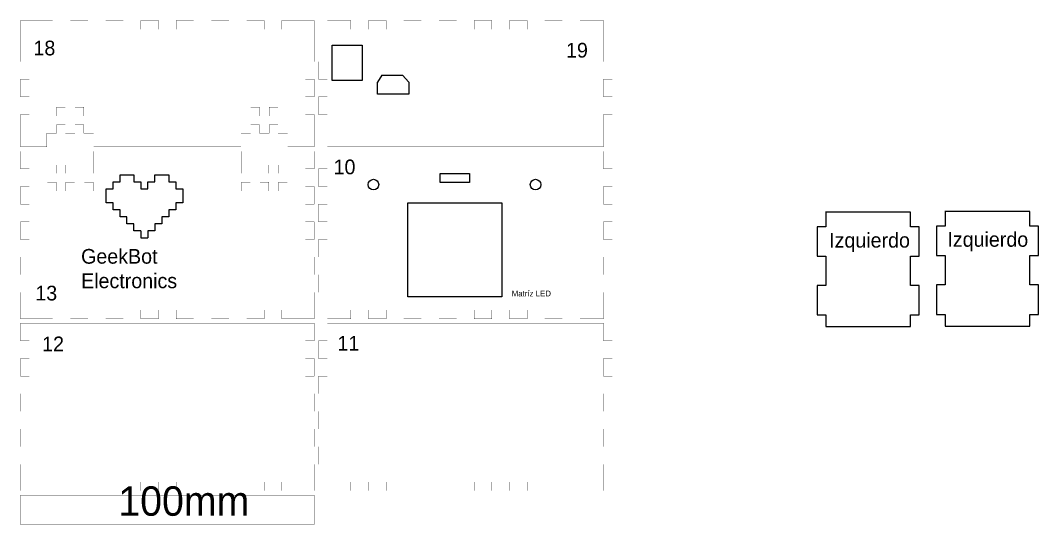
# Model space of a CAD drawing. Extents: x 10 to 742, y 10 to 384.
# Drawn here: x 10 to 356.7, y 10 to 181.5 of the extents above; entities that cross this region are included whole.
import ezdxf

# ---------------------------------------------------------------- set-up
doc = ezdxf.new("R2010")
doc.units = 0
doc.header["$MEASUREMENT"] = 0
doc.layers.add('Make2D$visible$lines', color=7, linetype='Continuous', true_color=0x000000)

msp = doc.modelspace()

# ---------------------------------------------------------------- linework, layer by layer
at = {"color": 1, "const_width": 0.05}
for points in [[(19, 138.5), (19, 143.15), (22.3, 143.15), (22.3, 146), (25.3, 146), (25.3, 143.15), (28.6, 143.15), (28.6, 146), (31.6, 146), (31.6, 143.15), (34.9, 143.15), (34.9, 138.5), (85.1, 138.5), (85.1, 143.15), (88.4, 143.15), (88.4, 146), (91.4, 146), (91.4, 143.15), (94.7, 143.15), (94.7, 146), (97.7, 146), (97.7, 143.15), (101, 143.15), (101, 138.5), (110, 138.5), (110, 149.5), (107, 149.5), (107, 155.5), (110, 155.5), (110, 161.5), (107, 161.5), (107, 167.5), (110, 167.5), (110, 181.5), (99, 181.5), (99, 178.5), (93, 178.5), (93, 181.5), (87, 181.5), (87, 178.5), (81, 178.5), (81, 181.5), (75, 181.5), (75, 178.5), (69, 178.5), (69, 181.5), (63, 181.5), (63, 178.5), (57, 178.5), (57, 181.5), (51, 181.5), (51, 178.5), (45, 178.5), (45, 181.5), (39, 181.5), (39, 178.5), (33, 178.5), (33, 181.5), (27, 181.5), (27, 178.5), (21, 178.5), (21, 181.5), (10, 181.5), (10, 167.5), (13, 167.5), (13, 161.5), (10, 161.5), (10, 155.5), (13, 155.5), (13, 149.5), (10, 149.5), (10, 138.5), (13, 138.5)], [(21, 80), (21, 83), (27, 83), (27, 80), (33, 80), (33, 83), (39, 83), (39, 80), (45, 80), (45, 83), (51, 83), (51, 80), (57, 80), (57, 83), (63, 83), (63, 80), (69, 80), (69, 83), (75, 83), (75, 80), (81, 80), (81, 83), (87, 83), (87, 80), (93, 80), (93, 83), (99, 83), (99, 80), (110, 80), (110, 89), (107, 89), (107, 95), (110, 95), (110, 101), (107, 101), (107, 107), (110, 107), (110, 113), (107, 113), (107, 119), (110, 119), (110, 125), (107, 125), (107, 131), (110, 131), (110, 137), (100.85, 137), (100.85, 129.5), (97.85, 129.5), (97.85, 132.35), (94.55, 132.35), (94.55, 129.5), (91.55, 129.5), (91.55, 132.35), (88.25, 132.35), (88.25, 129.5), (85.25, 129.5), (85.25, 137), (34.75, 137), (34.75, 129.5), (31.75, 129.5), (31.75, 132.35), (28.45, 132.35), (28.45, 129.5), (25.45, 129.5), (25.45, 132.35), (22.15, 132.35), (22.15, 129.5), (19.15, 129.5), (19.15, 137), (10, 137), (10, 131), (13, 131), (13, 125), (10, 125), (10, 119), (13, 119), (13, 113), (10, 113), (10, 107), (13, 107), (13, 101), (10, 101), (10, 95), (13, 95), (13, 89), (10, 89), (10, 80), (13, 80)], [(22.15, 126.5), (22.15, 123.5), (19.15, 123.5), (19.15, 126.5), (20.65, 126.5)], [(28.45, 126.5), (28.45, 123.5), (25.45, 123.5), (25.45, 126.5), (26.95, 126.5)], [(34.75, 126.5), (34.75, 123.5), (31.75, 123.5), (31.75, 126.5), (33.25, 126.5)], [(88.25, 126.5), (88.25, 123.5), (85.25, 123.5), (85.25, 126.5), (86.75, 126.5)], [(94.55, 126.5), (94.55, 123.5), (91.55, 123.5), (91.55, 126.5), (93.05, 126.5)], [(100.85, 126.5), (100.85, 123.5), (97.85, 123.5), (97.85, 126.5), (99.35, 126.5)], [(21, 21.5), (21, 24.5), (27, 24.5), (27, 21.5), (33, 21.5), (33, 24.5), (39, 24.5), (39, 21.5), (45, 21.5), (45, 24.5), (51, 24.5), (51, 21.5), (57, 21.5), (57, 24.5), (63, 24.5), (63, 21.5), (69, 21.5), (69, 24.5), (75, 24.5), (75, 21.5), (81, 21.5), (81, 24.5), (87, 24.5), (87, 21.5), (93, 21.5), (93, 24.5), (99, 24.5), (99, 21.5), (110, 21.5), (110, 30.5), (107, 30.5), (107, 36.5), (110, 36.5), (110, 42.5), (107, 42.5), (107, 48.5), (110, 48.5), (110, 54.5), (107, 54.5), (107, 60.5), (110, 60.5), (110, 66.5), (107, 66.5), (107, 72.5), (110, 72.5), (110, 78.5), (10, 78.5), (10, 72.5), (13, 72.5), (13, 66.5), (10, 66.5), (10, 60.5), (13, 60.5), (13, 54.5), (10, 54.5), (10, 48.5), (13, 48.5), (13, 42.5), (10, 42.5), (10, 36.5), (13, 36.5), (13, 30.5), (10, 30.5), (10, 21.5), (13, 21.5)]]:
    msp.add_lwpolyline(points, dxfattribs=at)
for points in [[(114.5, 138.5), (208.5, 138.5), (208.5, 149.5), (211.5, 149.5), (211.5, 155.5), (208.5, 155.5), (208.5, 161.5), (211.5, 161.5), (211.5, 167.5), (208.5, 167.5), (208.5, 181.5), (200.5, 181.5), (200.5, 178.5), (194.5, 178.5), (194.5, 181.5), (188.5, 181.5), (188.5, 178.5), (182.5, 178.5), (182.5, 181.5), (176.5, 181.5), (176.5, 178.5), (170.5, 178.5), (170.5, 181.5), (164.5, 181.5), (164.5, 178.5), (158.5, 178.5), (158.5, 181.5), (152.5, 181.5), (152.5, 178.5), (146.5, 178.5), (146.5, 181.5), (140.5, 181.5), (140.5, 178.5), (134.5, 178.5), (134.5, 181.5), (128.5, 181.5), (128.5, 178.5), (122.5, 178.5), (122.5, 181.5), (114.5, 181.5), (114.5, 167.5), (111.5, 167.5), (111.5, 161.5), (114.5, 161.5), (114.5, 155.5), (111.5, 155.5), (111.5, 149.5), (114.5, 149.5), (114.5, 138.5)], [(114.5, 80), (122.5, 80), (122.5, 83), (128.5, 83), (128.5, 80), (134.5, 80), (134.5, 83), (140.5, 83), (140.5, 80), (146.5, 80), (146.5, 83), (152.5, 83), (152.5, 80), (158.5, 80), (158.5, 83), (164.5, 83), (164.5, 80), (170.5, 80), (170.5, 83), (176.5, 83), (176.5, 80), (182.5, 80), (182.5, 83), (188.5, 83), (188.5, 80), (194.5, 80), (194.5, 83), (200.5, 83), (200.5, 80), (208.5, 80), (208.5, 89), (211.5, 89), (211.5, 95), (208.5, 95), (208.5, 101), (211.5, 101), (211.5, 107), (208.5, 107), (208.5, 113), (211.5, 113), (211.5, 119), (208.5, 119), (208.5, 125), (211.5, 125), (211.5, 131), (208.5, 131), (208.5, 137), (114.5, 137), (114.5, 131), (111.5, 131), (111.5, 125), (114.5, 125), (114.5, 119), (111.5, 119), (111.5, 113), (114.5, 113), (114.5, 107), (111.5, 107), (111.5, 101), (114.5, 101), (114.5, 95), (111.5, 95), (111.5, 89), (114.5, 89), (114.5, 80)], [(114.5, 21.5), (122.5, 21.5), (122.5, 24.5), (128.5, 24.5), (128.5, 21.5), (134.5, 21.5), (134.5, 24.5), (140.5, 24.5), (140.5, 21.5), (146.5, 21.5), (146.5, 24.5), (152.5, 24.5), (152.5, 21.5), (158.5, 21.5), (158.5, 24.5), (164.5, 24.5), (164.5, 21.5), (170.5, 21.5), (170.5, 24.5), (176.5, 24.5), (176.5, 21.5), (182.5, 21.5), (182.5, 24.5), (188.5, 24.5), (188.5, 21.5), (194.5, 21.5), (194.5, 24.5), (200.5, 24.5), (200.5, 21.5), (208.5, 21.5), (208.5, 30.5), (211.5, 30.5), (211.5, 36.5), (208.5, 36.5), (208.5, 42.5), (211.5, 42.5), (211.5, 48.5), (208.5, 48.5), (208.5, 54.5), (211.5, 54.5), (211.5, 60.5), (208.5, 60.5), (208.5, 66.5), (211.5, 66.5), (211.5, 72.5), (208.5, 72.5), (208.5, 78.5), (114.5, 78.5), (114.5, 72.5), (111.5, 72.5), (111.5, 66.5), (114.5, 66.5), (114.5, 60.5), (111.5, 60.5), (111.5, 54.5), (114.5, 54.5), (114.5, 48.5), (111.5, 48.5), (111.5, 42.5), (114.5, 42.5), (114.5, 36.5), (111.5, 36.5), (111.5, 30.5), (114.5, 30.5), (114.5, 21.5)], [(10, 10), (110, 10), (110, 20), (10, 20), (10, 10)]]:
    msp.add_lwpolyline(points, close=True, dxfattribs=at)
at = {"color": 1}
for points in [[(25.3, 149, 0.05, 0.05, 0), (22.3, 149, 0.05, 0.05, 0), (22.3, 152, 0.05, 0.05, 0), (25.3, 152, 0.05, 0.05, 0), (25.3, 149, 0.05, 0.05, 0), (23.8, 149, 0.05, 0.05, 0)], [(31.6, 149, 0.05, 0.05, 0), (28.6, 149, 0.05, 0.05, 0), (28.6, 152, 0.05, 0.05, 0), (31.6, 152, 0.05, 0.05, 0), (31.6, 149, 0.05, 0.05, 0), (30.1, 149, 0.05, 0.05, 0)], [(91.4, 149, 0.05, 0.05, 0), (88.4, 149, 0.05, 0.05, 0), (88.4, 152, 0.05, 0.05, 0), (91.4, 152, 0.05, 0.05, 0), (91.4, 149, 0.05, 0.05, 0), (89.9, 149, 0.05, 0.05, 0)], [(97.7, 149, 0.05, 0.05, 0), (94.7, 149, 0.05, 0.05, 0), (94.7, 152, 0.05, 0.05, 0), (97.7, 152, 0.05, 0.05, 0), (97.7, 149, 0.05, 0.05, 0), (96.2, 149, 0.05, 0.05, 0)], [(10, 138.5, 0.05, 0.05, 0), (19, 138.5, 0, 0, 0)], [(19.15, 126.5, 0.05, 0.05, 0), (22.15, 126.5, 0, 0, 0)], [(25.45, 126.5, 0.05, 0.05, 0), (28.45, 126.5, 0, 0, 0)], [(31.75, 126.5, 0.05, 0.05, 0), (34.75, 126.5, 0, 0, 0)], [(85.25, 126.5, 0.05, 0.05, 0), (88.25, 126.5, 0, 0, 0)], [(91.55, 126.5, 0.05, 0.05, 0), (94.55, 126.5, 0, 0, 0)], [(97.85, 126.5, 0.05, 0.05, 0), (100.85, 126.5, 0, 0, 0)], [(10, 80, 0.05, 0.05, 0), (21, 80, 0, 0, 0)], [(10, 21.5, 0.05, 0.05, 0), (21, 21.5, 0, 0, 0)]]:
    msp.add_lwpolyline(points, format="xyseb", dxfattribs=at)
for points in [[(51.02, 109.97), (48.64, 109.97), (48.64, 112.34), (46.27, 112.34), (46.27, 114.72), (43.9, 114.72), (43.9, 117.09), (41.53, 117.09), (41.53, 119.46), (39.15, 119.46), (39.15, 124.21), (41.53, 124.21), (41.53, 126.58), (43.9, 126.58), (43.9, 128.95), (48.64, 128.95), (48.64, 126.58), (51.02, 126.58), (51.02, 124.21), (53.39, 124.21), (53.39, 126.58), (55.76, 126.58), (55.76, 128.95), (60.51, 128.95), (60.51, 126.58)], [(152.88, 129.47), (162.88, 129.47), (162.88, 126.37), (152.88, 126.37), (152.88, 129.47)], [(60.51, 126.58), (62.88, 126.58), (62.88, 124.21), (65.25, 124.21), (65.25, 119.46), (62.88, 119.46), (62.88, 117.09), (60.51, 117.09), (60.51, 114.72), (58.13, 114.72), (58.13, 112.34), (55.76, 112.34), (55.76, 109.97), (53.39, 109.97), (53.39, 107.6)], [(141.88, 119.47), (173.88, 119.47), (173.88, 87.47), (141.88, 87.47), (141.88, 119.47)], [(284.23, 116.51), (284.23, 111.33), (281.23, 111.33), (281.23, 101.33), (284.23, 101.33), (284.23, 91.33), (281.23, 91.33), (281.23, 81.33), (284.23, 81.33), (284.23, 77.34), (313.03, 77.34), (313.03, 81.33), (316.03, 81.33), (316.03, 91.33), (313.03, 91.33), (313.03, 101.33), (316.03, 101.33), (316.03, 111.33), (313.03, 111.33), (313.03, 116.33), (284.23, 116.33)], [(324.85, 116.68), (324.85, 111.5), (321.85, 111.5), (321.85, 101.5), (324.85, 101.5), (324.85, 91.5), (321.85, 91.5), (321.85, 81.5), (324.85, 81.5), (324.85, 77.51), (353.65, 77.51), (353.65, 81.5), (356.65, 81.5), (356.65, 91.5), (353.65, 91.5), (353.65, 101.5), (356.65, 101.5), (356.65, 111.5), (353.65, 111.5), (353.65, 116.5), (324.85, 116.5)], [(51.02, 109.97), (51.02, 107.6), (53.39, 107.6)]]:
    msp.add_lwpolyline(points, dxfattribs=at)
for centre in [(130.18, 125.65), (185.38, 125.65)]:
    msp.add_circle(centre, 1.8, dxfattribs=at)
at = {"layer": 'Make2D$visible$lines', "color": 1}
for points in [[(116.1, 173.04), (126.35, 173.04)], [(116.1, 161.04), (116.1, 173.04)], [(126.35, 173.04), (126.35, 161.04)], [(126.35, 161.04), (116.1, 161.04)], [(133.03, 162.87), (131.53, 160.54)], [(131.53, 156.43), (131.53, 160.54)], [(133.03, 162.87), (140.11, 162.87)], [(142.22, 160.54), (140.11, 162.87)], [(142.22, 160.54), (142.22, 156.43)], [(142.22, 156.43), (131.53, 156.43)]]:
    msp.add_lwpolyline(points, dxfattribs=at)

# ---------------------------------------------------------------- texts
at = {"color": 1}
msp.add_text('100mm', height=10.001, dxfattribs=at).set_placement((43.33, 12.99))
at = {"color": 1, "attachment_point": 1}
for s, width, heights, insert, char_height in [('{\\C250;18}', 11.9156, [5.07], (14.44, 174.62), 5), ('{\\C250;19}', 11.9156, [0], (195.75, 173.88), 5), ('{\\C250;10}', 11.9156, [0], (116.62, 134.17), 5), ('{\\C250;Izquierdo}', 22.2199, [0], (285.33, 109.22), 5), ('{\\C250;Izquierdo}', 22.2199, [0], (325.59, 109.51), 5), ('               ^IGeekBot \\P^I     ^IElectronics', 124.3708, [27.57], (-9.35, 103.75), 5), ('13', 11.9156, [0], (15.07, 91.24), 5), ('{\\H4x;\\C250;Matríz LED}', 22.2199, [0], (177.25, 89.61), 0.5), ('{\\C250;12}', 11.9156, [5], (17.39, 73.96), 5), ('{\\C250;11}', 11.9156, [5], (117.93, 74.19), 5)]:
    msp.add_mtext_dynamic_manual_height_columns(s, width=width, gutter_width=1, heights=heights, dxfattribs=dict(at, insert=insert, char_height=char_height))

doc.saveas('drawing.dxf')
